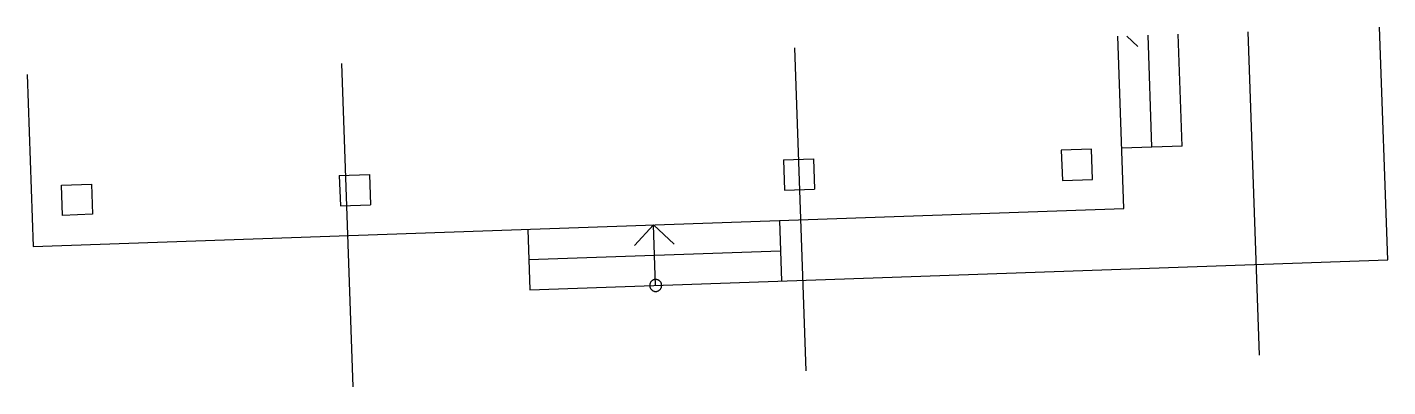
# Model space of a CAD drawing. Extents: x 144 to 1739, y 1656 to 2077.
import ezdxf

# ---------------------------------------------------------------- set-up
doc = ezdxf.new("R2010")
doc.units = 0

msp = doc.modelspace()

# ---------------------------------------------------------------- linework, layer by layer
for p, q in [((1738.7, 1804.5), (1729.1, 2077.2)), ((1429.3, 1864.6), (1422.2, 2066.5)), ((1445.8, 2054.7), (1432.8, 2066.8)), ((1462.2, 1936.7), (1457.6, 2067.7)), ((1497.6, 1937.9), (1493.1, 2068.9)), ((1574.5, 2071.8), (1587.7, 1692.9)), ((1043.3, 2053.2), (1056.6, 1674.3)), ((512.2, 2034.7), (525.4, 1655.8)), ((143.9, 2021.8), (150.9, 1820)), ((1391.4, 1934.2), (1356, 1933)), ((1356, 1933), (1357.2, 1897.5)), ((1392.6, 1898.8), (1391.4, 1934.2)), ((1391.4, 1934.2), (1391.4, 1934.2)), ((1497.6, 1937.9), (1426.8, 1935.4)), ((1030.2, 1921.6), (1065.6, 1922.8)), ((1030.2, 1921.6), (1031.4, 1886.2)), ((1065.6, 1922.8), (1066.8, 1887.4)), ((509.6, 1903.4), (545.1, 1904.6)), ((509.6, 1903.4), (510.9, 1868)), ((545.1, 1904.6), (546.3, 1869.2)), ((1357.2, 1897.5), (1392.6, 1898.8)), ((183.9, 1892), (219.3, 1893.3)), ((185.1, 1856.6), (183.9, 1892)), ((183.9, 1892), (183.9, 1892)), ((219.3, 1893.3), (220.5, 1857.9)), ((1031.4, 1886.2), (1066.8, 1887.4)), ((510.9, 1868), (546.3, 1869.2)), ((150.9, 1820), (1429.3, 1864.6)), ((220.5, 1857.9), (185.1, 1856.6)), ((1025.6, 1850.5), (1028.1, 1779.7)), ((730.5, 1840.2), (733, 1769.4)), ((855.7, 1821.4), (878, 1845.4)), ((880.5, 1774.5), (878, 1845.4)), ((902, 1823), (878, 1845.4)), ((731.7, 1804.8), (1026.8, 1815.1)), ((733, 1769.4), (1738.7, 1804.5)), ((873.6, 1775.9), (873.5, 1775.3)), ((873.5, 1775.3), (873.5, 1774.8)), ((873.5, 1774.8), (873.5, 1774.3)), ((873.5, 1774.3), (873.5, 1773.8)), ((873.5, 1773.8), (873.6, 1773.2)), ((873.7, 1776.4), (873.6, 1775.9)), ((873.6, 1773.2), (873.7, 1772.7)), ((873.9, 1776.9), (873.7, 1776.4)), ((873.7, 1772.7), (873.9, 1772.2)), ((874.1, 1777.4), (873.9, 1776.9)), ((873.9, 1772.2), (874, 1771.7)), ((874, 1771.7), (874.3, 1771.3)), ((874.3, 1777.8), (874.1, 1777.4)), ((874.6, 1778.3), (874.3, 1777.8)), ((874.3, 1771.3), (874.5, 1770.8)), ((874.5, 1770.8), (874.8, 1770.4)), ((874.8, 1778.7), (874.6, 1778.3)), ((875.2, 1779.1), (874.8, 1778.7)), ((874.8, 1770.4), (875.2, 1769.9)), ((875.5, 1779.5), (875.2, 1779.1)), ((875.9, 1779.9), (875.5, 1779.5)), ((876.3, 1780.2), (875.9, 1779.9)), ((876.8, 1780.5), (876.3, 1780.2)), ((877.2, 1780.8), (876.8, 1780.5)), ((877.7, 1781), (877.2, 1780.8)), ((878.2, 1781.2), (877.7, 1781)), ((878.7, 1781.4), (878.2, 1781.2)), ((879.2, 1781.5), (878.7, 1781.4)), ((879.7, 1781.5), (879.2, 1781.5)), ((880.3, 1781.6), (879.7, 1781.5)), ((880.8, 1781.6), (880.3, 1781.6)), ((881.3, 1781.5), (880.8, 1781.6)), ((881.8, 1781.5), (881.3, 1781.5)), ((882.4, 1781.3), (881.8, 1781.5)), ((882.9, 1781.2), (882.4, 1781.3)), ((883.3, 1781), (882.9, 1781.2)), ((883.8, 1780.8), (883.3, 1781)), ((884.3, 1780.5), (883.8, 1780.8)), ((884.7, 1780.2), (884.3, 1780.5)), ((885.1, 1779.9), (884.7, 1780.2)), ((885.5, 1779.5), (885.1, 1779.9)), ((885.9, 1779.1), (885.5, 1779.5)), ((885.8, 1769.9), (886.2, 1770.3)), ((886.2, 1778.7), (885.9, 1779.1)), ((886.5, 1778.3), (886.2, 1778.7)), ((886.2, 1770.3), (886.5, 1770.8)), ((886.8, 1777.8), (886.5, 1778.3)), ((886.5, 1770.8), (886.7, 1771.2)), ((886.7, 1771.2), (887, 1771.7)), ((887, 1777.3), (886.8, 1777.8)), ((887.2, 1776.8), (887, 1777.3)), ((887, 1771.7), (887.2, 1772.2)), ((887.3, 1776.3), (887.2, 1776.8)), ((887.2, 1772.2), (887.3, 1772.7)), ((887.4, 1775.8), (887.3, 1776.3)), ((887.3, 1772.7), (887.4, 1773.2)), ((887.5, 1775.3), (887.4, 1775.8)), ((887.4, 1773.2), (887.5, 1773.7)), ((887.6, 1774.8), (887.5, 1775.3)), ((887.5, 1773.7), (887.6, 1774.3)), ((887.6, 1774.3), (887.6, 1774.8)), ((875.2, 1769.9), (875.5, 1769.6)), ((875.5, 1769.6), (875.9, 1769.2)), ((875.9, 1769.2), (876.3, 1768.9)), ((876.3, 1768.9), (876.7, 1768.6)), ((876.7, 1768.6), (877.2, 1768.3)), ((877.2, 1768.3), (877.7, 1768.1)), ((877.7, 1768.1), (878.2, 1767.9)), ((878.2, 1767.9), (878.7, 1767.7)), ((878.7, 1767.7), (879.2, 1767.6)), ((879.2, 1767.6), (879.7, 1767.5)), ((879.7, 1767.5), (880.2, 1767.5)), ((880.2, 1767.5), (880.8, 1767.5)), ((880.8, 1767.5), (881.3, 1767.5)), ((881.3, 1767.5), (881.8, 1767.6)), ((881.8, 1767.6), (882.3, 1767.7)), ((882.3, 1767.7), (882.8, 1767.9)), ((882.8, 1767.9), (883.3, 1768.1)), ((883.3, 1768.1), (883.8, 1768.3)), ((883.8, 1768.3), (884.2, 1768.6)), ((884.2, 1768.6), (884.7, 1768.9)), ((884.7, 1768.9), (885.1, 1769.2)), ((885.1, 1769.2), (885.5, 1769.5)), ((885.5, 1769.5), (885.8, 1769.9))]:
    msp.add_line(p, q)

doc.saveas('drawing.dxf')
